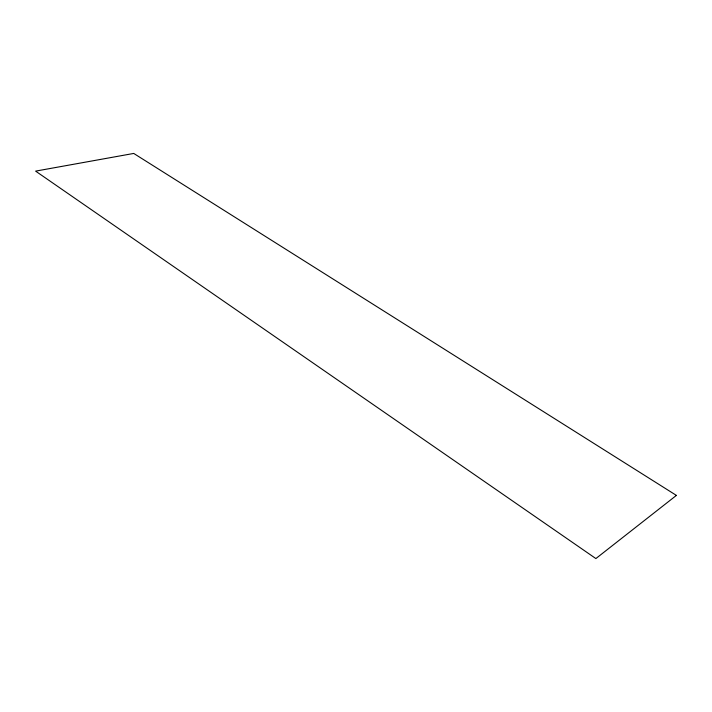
<?xml version="1.0" encoding="UTF-8"?>
<svg xmlns="http://www.w3.org/2000/svg" width="712" height="712" viewBox="0 0 712 712"><rect width="100%" height="100%" fill="white"/><g stroke="black" fill="none" stroke-linecap="round" stroke-linejoin="round"><path stroke-width="1.07" d="M676.4 495.401L595.873 558.564L35.6 171.12L133.74 153.436L676.4 495.401"/></g></svg>
